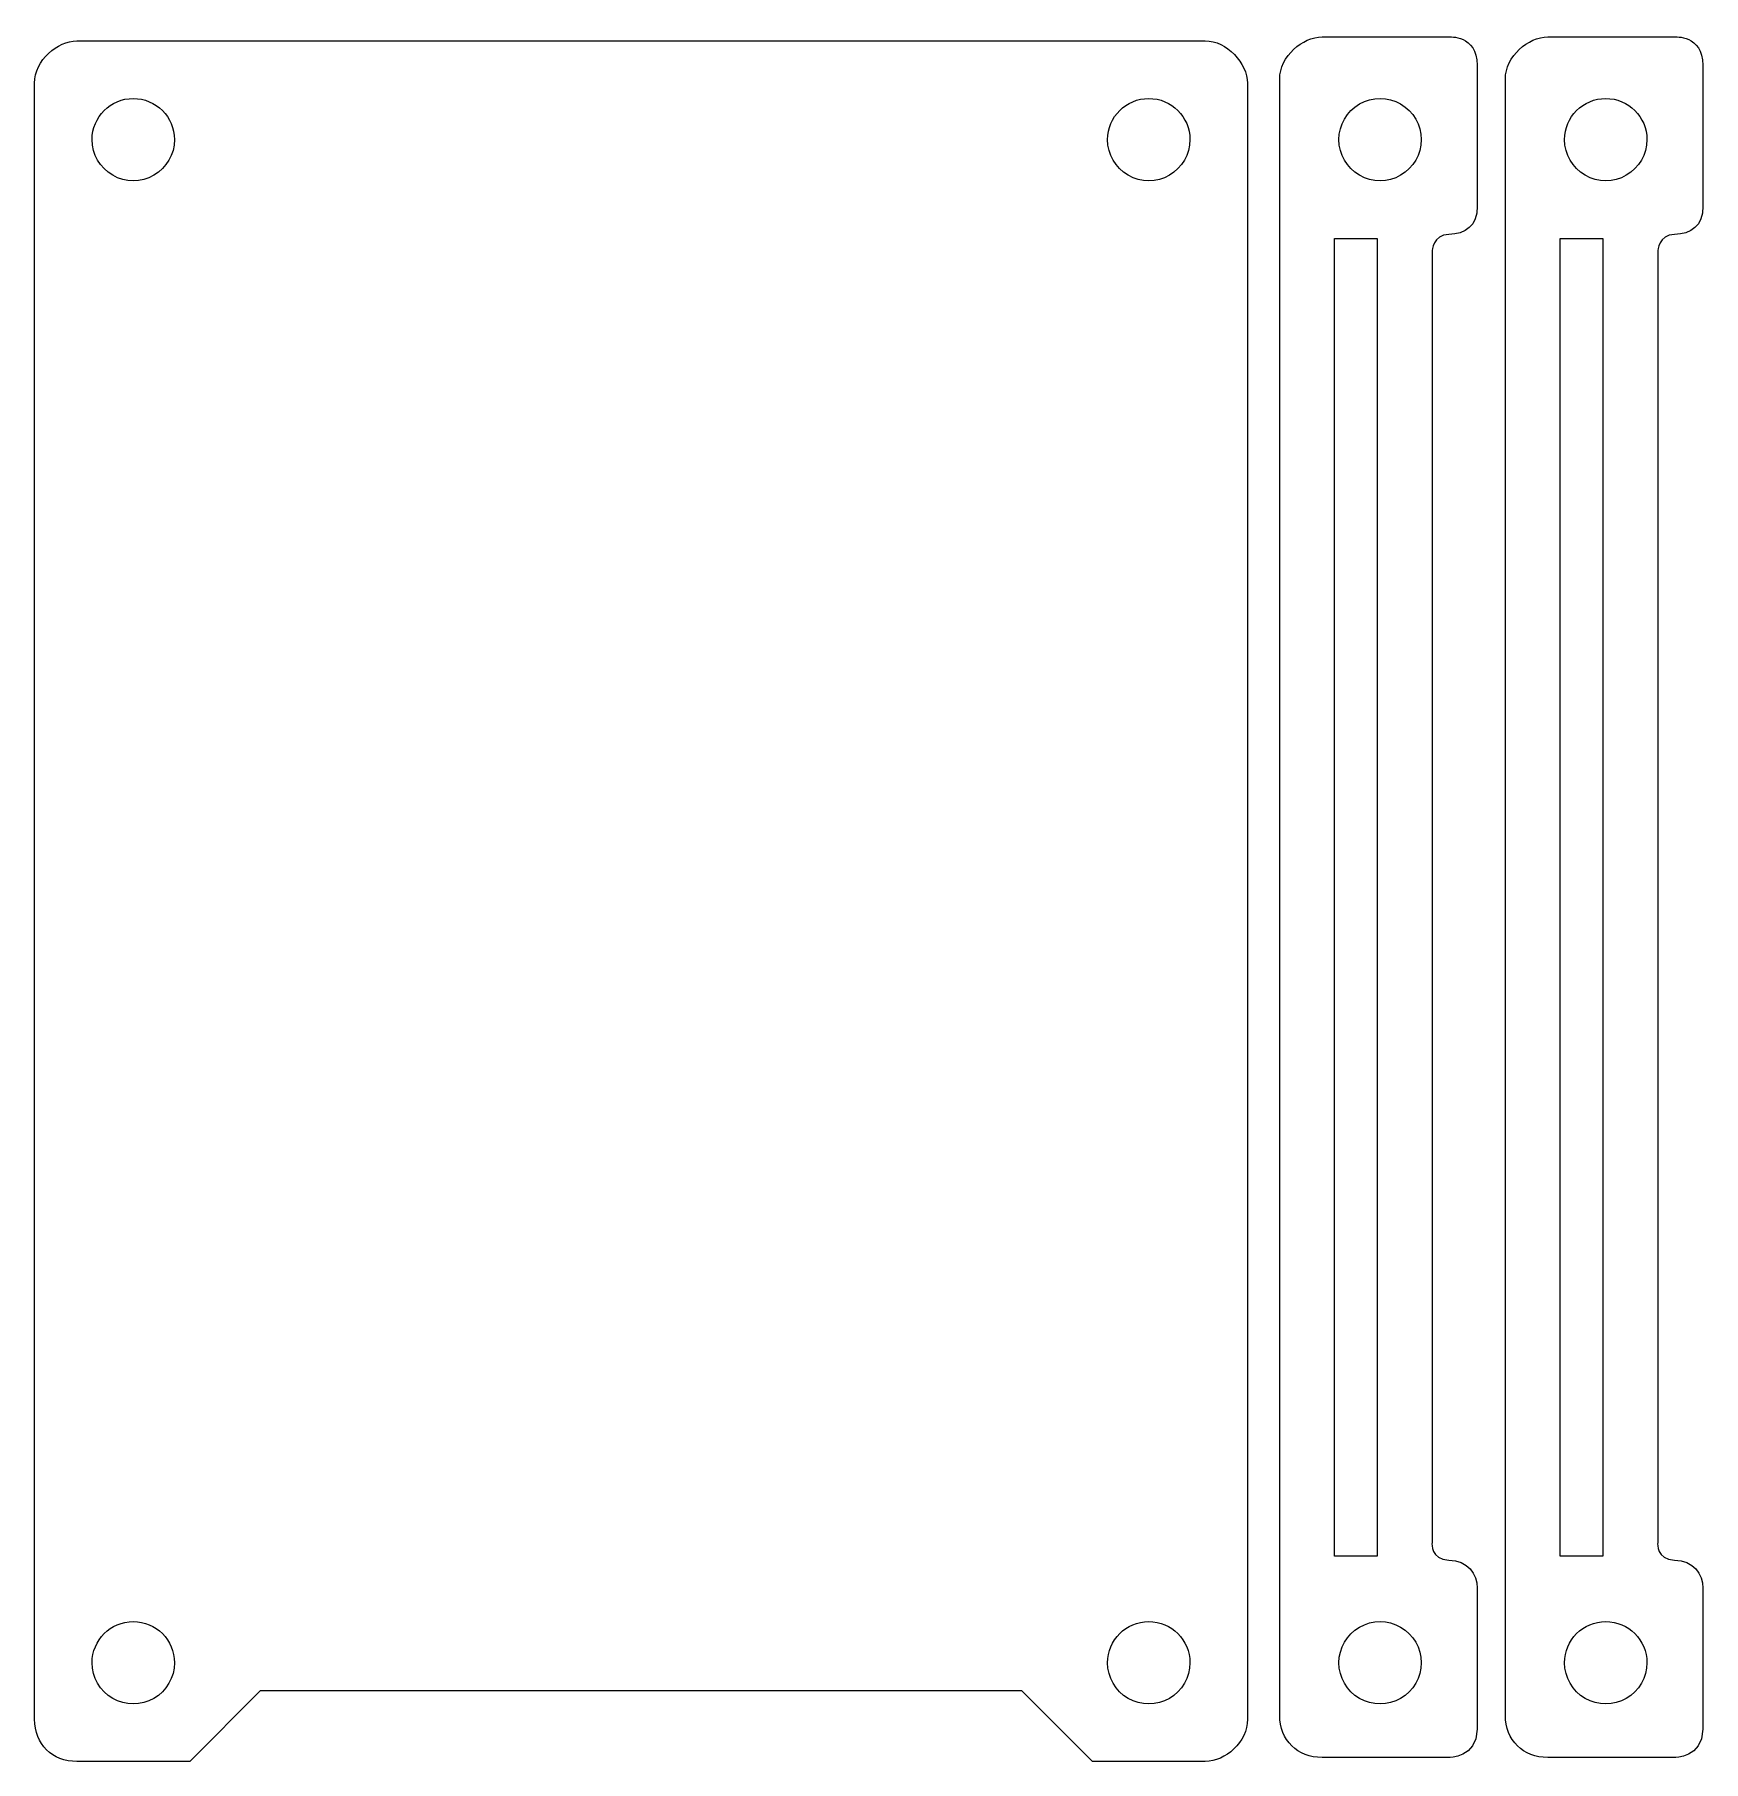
# Model space of a CAD drawing. Extents: x 0 to 59.2, y 19.8 to 81.
import ezdxf

# ---------------------------------------------------------------- set-up
doc = ezdxf.new("R2010")
doc.units = 0
doc.layers.get('0').update_dxf_attribs({"linetype": 'CONTINUOUS'})

msp = doc.modelspace()

# ---------------------------------------------------------------- linework, layer by layer
at = {"color": 7}
for points in [[(0, 21.300012), (0, 79.300001)], [(42.999999, 79.300001), (42.999999, 21.300012)], [(49.540998, 73.341025), (49.540998, 27.541018)], [(57.540996, 73.340992), (57.540996, 27.541018)], [(41.499999, 19.800001), (37.500001, 19.800001), (35.000001, 22.30001), (8, 22.30001), (5.5, 19.800001), (1.5, 19.800001)]]:
    msp.add_lwpolyline(points, dxfattribs=at)
for points in [[(4.959, 77.299994)], [(40.959, 77.299994)], [(49.159001, 77.299994)], [(57.158999, 77.299943)], [(46.082001, 73.800018), (47.600001, 73.800018), (47.600001, 27.08202), (46.082001, 27.08202)], [(54.082002, 73.799967), (55.600002, 73.799967), (55.600002, 27.08197), (54.082002, 27.08197)], [(4.959, 23.300008)], [(40.959, 23.300008)], [(49.159001, 23.300008)], [(57.158999, 23.300008)], [(44.141001, 21.441039)], [(52.140999, 21.441039)], [(0, 21.300012)]]:
    msp.add_lwpolyline(points, close=True, dxfattribs=at)
for points in [[(44.141001, 79.441027), (44.141001, 80.264464), (44.96004, 80.941027), (45.641, 80.941027)], [(45.641, 80.941027), (46.321957, 80.941027), (49.978417, 80.942438), (50.141, 80.941027)], [(50.141, 80.941027), (50.141, 80.941027), (51.137591, 81.025702), (51.140998, 79.941026)], [(52.140999, 79.440993), (52.140999, 80.26443), (52.960039, 80.940993), (53.640998, 80.940993)], [(53.640998, 80.940993), (54.321956, 80.940993), (57.978415, 80.942404), (58.140998, 80.940993)], [(58.140998, 80.940993), (58.140998, 80.940993), (59.13759, 81.025668), (59.140996, 79.940992)], [(0, 79.300001), (0, 80.123438), (0.819041, 80.800001), (1.5, 80.800001)], [(1.5, 80.800001), (2.180959, 80.800001), (41.418713, 80.798872), (41.499999, 80.800001)], [(41.499999, 80.800001), (42.254811, 80.811769), (42.999999, 79.998086), (42.999999, 79.300001)], [(51.140998, 79.941026), (51.144413, 78.85635), (51.140998, 74.941028), (51.140998, 74.941028)], [(59.140996, 79.940992), (59.144411, 78.856316), (59.140996, 74.940994), (59.140996, 74.940994)], [(44.141001, 21.441039), (44.141001, 22.330067), (44.141001, 79.429854), (44.141001, 79.441027)], [(52.140999, 21.441039), (52.140999, 22.330067), (52.140999, 79.42982), (52.140999, 79.440993)], [(2.041, 77.299994), (2.041, 78.105777), (2.694217, 78.758994), (3.5, 78.758994)], [(3.5, 78.758994), (4.305783, 78.758994), (4.959, 78.105777), (4.959, 77.299994)], [(38.041, 77.299994), (38.041, 78.105777), (38.694217, 78.758993), (39.5, 78.758993)], [(39.5, 78.758993), (40.305783, 78.758993), (40.959, 78.105777), (40.959, 77.299994)], [(46.241001, 77.299994), (46.241001, 77.821244), (46.519084, 78.302899), (46.970501, 78.563525)], [(46.970501, 78.563525), (47.421917, 78.82415), (47.978084, 78.82415), (48.429501, 78.563525)], [(48.429501, 78.563525), (48.880917, 78.302899), (49.159001, 77.821244), (49.159001, 77.299994)], [(54.240999, 77.299943), (54.240999, 78.105726), (54.894215, 78.758943), (55.699999, 78.758943)], [(55.699999, 78.758943), (56.505782, 78.758943), (57.158999, 78.105726), (57.158999, 77.299943)], [(2.7705, 76.036463), (2.319084, 76.297088), (2.041, 76.778743), (2.041, 77.299994)], [(4.959, 77.299994), (4.959, 76.778743), (4.680916, 76.297088), (4.2295, 76.036463)], [(38.7705, 76.036463), (38.319084, 76.297088), (38.041, 76.778743), (38.041, 77.299994)], [(40.959, 77.299994), (40.959, 76.778743), (40.680916, 76.297088), (40.2295, 76.036463)], [(46.970501, 76.036463), (46.519084, 76.297088), (46.241001, 76.778743), (46.241001, 77.299994)], [(49.159001, 77.299994), (49.159001, 76.778743), (48.880917, 76.297088), (48.429501, 76.036463)], [(54.970499, 76.036412), (54.519083, 76.297037), (54.240999, 76.778692), (54.240999, 77.299943)], [(57.158999, 77.299943), (57.158999, 76.778692), (56.880915, 76.297037), (56.429499, 76.036412)], [(4.2295, 76.036463), (3.778084, 75.775837), (3.221916, 75.775837), (2.7705, 76.036463)], [(40.2295, 76.036463), (39.778084, 75.775837), (39.221916, 75.775837), (38.7705, 76.036463)], [(48.429501, 76.036463), (47.978084, 75.775837), (47.421917, 75.775837), (46.970501, 76.036463)], [(56.429499, 76.036412), (55.978082, 75.775787), (55.421915, 75.775787), (54.970499, 76.036412)], [(51.140998, 74.941028), (51.163688, 74.242977), (50.712316, 73.941027), (50.141, 73.941027)], [(59.140996, 74.940994), (59.163687, 74.242943), (58.712314, 73.940993), (58.140998, 73.940993)], [(50.141, 73.941027), (49.569683, 73.941027), (49.540998, 73.341025), (49.540998, 73.341025)], [(58.140998, 73.940993), (57.569681, 73.940993), (57.540996, 73.340992), (57.540996, 73.340992)], [(49.540998, 27.541018), (49.540998, 27.541018), (49.475283, 26.950581), (50.141, 26.941014)], [(50.141, 26.941014), (50.806717, 26.931418), (51.140998, 26.445178), (51.140998, 25.941016)], [(57.540996, 27.541018), (57.540996, 27.541018), (57.475281, 26.950581), (58.140998, 26.941014)], [(58.140998, 26.941014), (58.806715, 26.931418), (59.140996, 26.445178), (59.140996, 25.941016)], [(51.140998, 25.941016), (51.140998, 24.274352), (51.150988, 21.953639), (51.140998, 20.941026)], [(59.140996, 25.941016), (59.140996, 24.274352), (59.150987, 21.953639), (59.140996, 20.941026)], [(2.041, 23.300008), (2.041, 24.105792), (2.694217, 24.759008), (3.5, 24.759008)], [(3.5, 24.759008), (4.305783, 24.759008), (4.959, 24.105792), (4.959, 23.300008)], [(38.041, 23.300008), (38.041, 24.105792), (38.694217, 24.759008), (39.5, 24.759008)], [(39.5, 24.759008), (40.305783, 24.759008), (40.959, 24.105792), (40.959, 23.300008)], [(46.241001, 23.300008), (46.241001, 23.821259), (46.519084, 24.302914), (46.970501, 24.563539)], [(46.970501, 24.563539), (47.421917, 24.824165), (47.978084, 24.824165), (48.429501, 24.563539)], [(48.429501, 24.563539), (48.880917, 24.302914), (49.159001, 23.821259), (49.159001, 23.300008)], [(54.240999, 23.300008), (54.240999, 24.105792), (54.894215, 24.759008), (55.699999, 24.759008)], [(55.699999, 24.759008), (56.505782, 24.759008), (57.158999, 24.105792), (57.158999, 23.300008)], [(2.7705, 22.036477), (2.319084, 22.297103), (2.041, 22.778758), (2.041, 23.300008)], [(4.959, 23.300008), (4.959, 22.778758), (4.680916, 22.297103), (4.2295, 22.036477)], [(38.7705, 22.036477), (38.319084, 22.297103), (38.041, 22.778758), (38.041, 23.300008)], [(40.959, 23.300008), (40.959, 22.778758), (40.680916, 22.297103), (40.2295, 22.036477)], [(46.970501, 22.036477), (46.519084, 22.297103), (46.241001, 22.778758), (46.241001, 23.300008)], [(49.159001, 23.300008), (49.159001, 22.778758), (48.880917, 22.297103), (48.429501, 22.036477)], [(54.970499, 22.036477), (54.519083, 22.297103), (54.240999, 22.778758), (54.240999, 23.300008)], [(57.158999, 23.300008), (57.158999, 22.778758), (56.880915, 22.297103), (56.429499, 22.036477)], [(4.2295, 22.036477), (3.778084, 21.775852), (3.221916, 21.775852), (2.7705, 22.036477)], [(40.2295, 22.036477), (39.778084, 21.775852), (39.221916, 21.775852), (38.7705, 22.036477)], [(45.641, 19.941028), (44.776706, 19.941028), (44.141001, 20.551982), (44.141001, 21.441039)], [(48.429501, 22.036477), (47.978084, 21.775852), (47.421917, 21.775852), (46.970501, 22.036477)], [(53.640998, 19.941028), (52.776704, 19.941028), (52.140999, 20.551982), (52.140999, 21.441039)], [(56.429499, 22.036477), (55.978082, 21.775852), (55.421915, 21.775852), (54.970499, 22.036477)], [(1.5, 19.800001), (0.635708, 19.800001), (0, 20.410956), (0, 21.300012)], [(42.999999, 21.300012), (42.999999, 20.485265), (42.218901, 19.800001), (41.499999, 19.800001)], [(51.140998, 20.941026), (51.131007, 19.928412), (50.141, 19.941028), (50.141, 19.941028)], [(59.140996, 20.941026), (59.131005, 19.928412), (58.140998, 19.941028), (58.140998, 19.941028)], [(50.141, 19.941028), (50.141, 19.941028), (46.505292, 19.941028), (45.641, 19.941028)], [(58.140998, 19.941028), (58.140998, 19.941028), (54.50529, 19.941028), (53.640998, 19.941028)]]:
    msp.add_open_spline(points, degree=3, dxfattribs=at)

doc.saveas('drawing.dxf')
